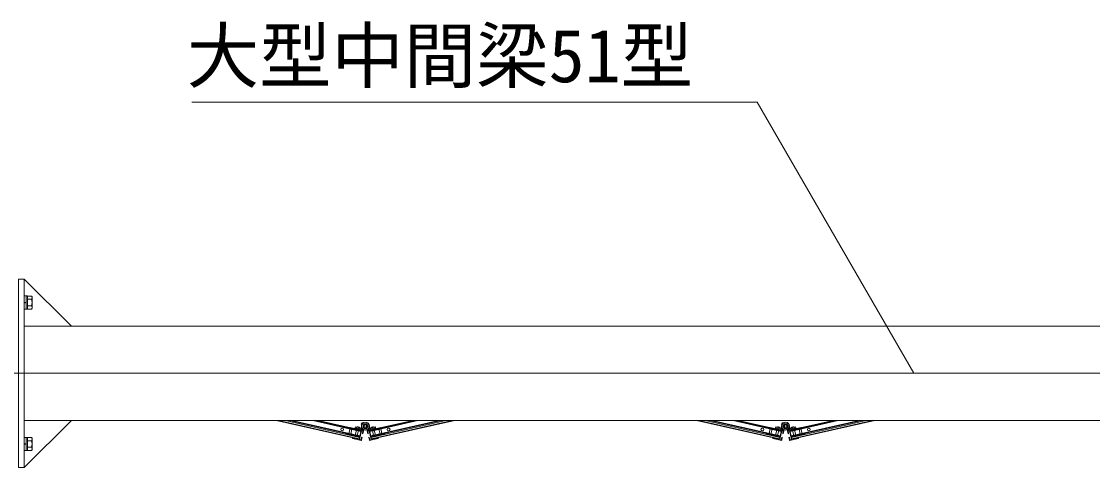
# Model space of a CAD drawing. Units: millimetres, scale not verified. Extents: x -30584 to 1616, y -23100 to 23100.
# Drawn here: x -22408 to -20135, y 18040 to 18986 of the extents above; entities that cross this region are included whole.
import ezdxf
from ezdxf.enums import TextEntityAlignment as Align

# ---------------------------------------------------------------- set-up
doc = ezdxf.new("R2010")
doc.units = ezdxf.units.MM
doc.header["$LTSCALE"] = 150
doc.linetypes.add('CHAIN2', pattern=[12, 9, -1, 1, -1])
doc.linetypes.add('DASHED1', pattern=[1.8, 1.2, -0.6])
for name, color, linetype, lineweight in [('0-6_ﾎﾞﾙﾄ類', 2, 'Continuous', 18), ('0-D_大型中間梁51', 7, 'Continuous', 18), ('1-5_通芯', 1, 'CHAIN2', 18), ('1-8_標準ﾊﾟﾈﾙ', 7, 'Continuous', 18), ('1-A_文字', 7, 'Continuous', 18)]:
    doc.layers.add(name, color=color, linetype=linetype, lineweight=lineweight)
doc.styles.add('ＭＳ ゴシック', font='')
doc.styles.get('ＭＳ ゴシック').set_extended_font_data('MS Gothic')

msp = doc.modelspace()

# ---------------------------------------------------------------- linework, layer by layer
at = {"layer": '0-6_ﾎﾞﾙﾄ類'}
for p, q in [((-22395.2, 18376.1), (-22395.2, 18403.9)), ((-22395.2, 18403.9), (-22386.5, 18403.9)), ((-22395.2, 18396.9), (-22386.5, 18396.9)), ((-22385.2, 18401.5), (-22386.5, 18403.9)), ((-22385.2, 18378.5), (-22385.2, 18401.5)), ((-22398.2, 18391.2), (-22402.2, 18390.1)), ((-22398.2, 18389.9), (-22402.2, 18388.8)), ((-22395.2, 18383.1), (-22386.5, 18383.1)), ((-22395.2, 18376.1), (-22386.5, 18376.1)), ((-22385.2, 18378.5), (-22386.5, 18376.1)), ((-21681, 18123), (-21683.9, 18128.1)), ((-21675.3, 18123), (-21681, 18123)), ((-21675.3, 18133), (-21672.4, 18128.1)), ((-21672.4, 18128.1), (-21675.3, 18123)), ((-20789, 18123), (-20791.9, 18128.1)), ((-20783.3, 18123), (-20789, 18123)), ((-20783.3, 18133), (-20780.4, 18128.1)), ((-20780.4, 18128.1), (-20783.3, 18123)), ((-22395.2, 18076.1), (-22395.2, 18103.9)), ((-22395.2, 18103.9), (-22386.5, 18103.9)), ((-22385.2, 18101.5), (-22386.5, 18103.9)), ((-22385.2, 18078.5), (-22385.2, 18101.5)), ((-22398.2, 18091.2), (-22402.2, 18090.1)), ((-22398.2, 18089.9), (-22402.2, 18088.8)), ((-22395.2, 18096.9), (-22386.5, 18096.9)), ((-22395.2, 18083.1), (-22386.5, 18083.1)), ((-22395.2, 18076.1), (-22386.5, 18076.1)), ((-22385.2, 18078.5), (-22386.5, 18076.1))]:
    msp.add_line(p, q, dxfattribs=at)
for points in [[(-22398.2, 18404), (-22398.2, 18376), (-22402.2, 18376), (-22402.2, 18404)], [(-22395.2, 18376), (-22398.2, 18376), (-22398.2, 18404), (-22395.2, 18404)], [(-22398.2, 18104), (-22398.2, 18076), (-22402.2, 18076), (-22402.2, 18104)], [(-22395.2, 18076), (-22398.2, 18076), (-22398.2, 18104), (-22395.2, 18104)]]:
    msp.add_lwpolyline(points, close=True, dxfattribs=at)
for points in [[(-21683.9, 18128.1), (-21681, 18133), (-21675.3, 18133)], [(-20791.9, 18128.1), (-20789, 18133), (-20783.3, 18133)]]:
    msp.add_lwpolyline(points, dxfattribs=at)
for centre, radius in [((-21678.2, 18128.1), 4.91), ((-21678.2, 18128.1), 3), ((-21678.2, 18128.1), 2.46), ((-20786.2, 18128.1), 4.91), ((-20786.2, 18128.1), 3), ((-20786.2, 18128.1), 2.46)]:
    msp.add_circle(centre, radius, dxfattribs=at)
for centre, radius, start, end in [((-22391.6, 18400.4), 6.13, 325.616, 34.384), ((-22408.4, 18390), 22.9, 342.412, 17.588), ((-22391.6, 18379.6), 6.13, 325.616, 34.384), ((-22391.6, 18100.4), 6.13, 325.616, 34.384), ((-22408.4, 18090), 22.9, 342.412, 17.588), ((-22391.6, 18079.6), 6.13, 325.616, 34.384)]:
    msp.add_arc(centre, radius, start, end, dxfattribs=at)
at = {"layer": '0-D_大型中間梁51'}
for points in [[(-22414.2, 18040), (-22402.2, 18040), (-22402.2, 18440), (-22414.2, 18440)], [(-22402.2, 18440), (-22402.2, 18340), (-22302.2, 18340)], [(-22402.2, 18240), (-17326.2, 18240), (-17326.2, 18340), (-22402.2, 18340)], [(-22402.2, 18240), (-17326.2, 18240), (-17326.2, 18140), (-22402.2, 18140)], [(-22402.2, 18040), (-22402.2, 18140), (-22302.2, 18140)]]:
    msp.add_lwpolyline(points, close=True, dxfattribs=at)
at = {"layer": '1-5_通芯'}
msp.add_line((-26714.2, 18240), (-11732.6, 18240), dxfattribs=at)
at = {"layer": '1-8_標準ﾊﾟﾈﾙ'}
for p, q in [((-21862.3, 18140), (-21691, 18101.1)), ((-21834.3, 18140), (-21689.6, 18107.2)), ((-21789.5, 18140), (-21687.5, 18116.8)), ((-21711.6, 18123.5), (-21711.3, 18124.5)), ((-21687.2, 18118), (-21711.6, 18123.5)), ((-21710.7, 18124.9), (-21682.5, 18118.5)), ((-21685.1, 18134.8), (-21686.8, 18132.4)), ((-21686.7, 18131.7), (-21686, 18131.2)), ((-21686.7, 18128.1), (-21686.7, 18123.5)), ((-21685.2, 18123.2), (-21685.2, 18123.2)), ((-21683.7, 18134.5), (-21684.4, 18135)), ((-21645.6, 18124.9), (-21673.9, 18118.5)), ((-21671.2, 18123.2), (-21671.2, 18123.2)), ((-21669.7, 18128.1), (-21669.7, 18123.5)), ((-21669.1, 18118), (-21644.8, 18123.5)), ((-21566.8, 18140), (-21668.9, 18116.8)), ((-21667.8, 18124), (-21667.3, 18122)), ((-21522, 18140), (-21666.7, 18107.2)), ((-21494, 18140), (-21665.3, 18101.1)), ((-21644.8, 18123.5), (-21645, 18124.5)), ((-20970.3, 18140), (-20799, 18101.1)), ((-20942.3, 18140), (-20797.6, 18107.2)), ((-20897.5, 18140), (-20795.4, 18116.8)), ((-20819.6, 18123.5), (-20819.3, 18124.5)), ((-20795.2, 18118), (-20819.6, 18123.5)), ((-20818.7, 18124.9), (-20790.5, 18118.5)), ((-20793.1, 18134.8), (-20794.8, 18132.4)), ((-20794.7, 18131.7), (-20794.1, 18131.2)), ((-20794.7, 18128.1), (-20794.7, 18123.5)), ((-20793.2, 18123.2), (-20793.2, 18123.2)), ((-20791.7, 18134.5), (-20792.4, 18135)), ((-20753.6, 18124.9), (-20781.9, 18118.5)), ((-20779.2, 18123.2), (-20779.2, 18123.2)), ((-20777.7, 18128.1), (-20777.7, 18123.5)), ((-20777.1, 18118), (-20752.8, 18123.5)), ((-20674.8, 18140), (-20776.9, 18116.8)), ((-20775.8, 18124), (-20775.3, 18122)), ((-20630, 18140), (-20774.7, 18107.2)), ((-20602, 18140), (-20773.3, 18101.1)), ((-20752.8, 18123.5), (-20753, 18124.5)), ((-21719.2, 18112.7), (-21719.5, 18111.2)), ((-21716.6, 18110.5), (-21719.5, 18111.2)), ((-21689.9, 18106), (-21719.2, 18112.7)), ((-21706.8, 18108.3), (-21707.2, 18108.9)), ((-21690.2, 18104.5), (-21706.8, 18108.3)), ((-21691.3, 18100), (-21705.7, 18103.2)), ((-21687.2, 18097.5), (-21704.5, 18101.4)), ((-21690.2, 18104.5), (-21691.3, 18100)), ((-21687.2, 18118), (-21689.9, 18106)), ((-21685.2, 18104), (-21686.6, 18097.9)), ((-21686.2, 18104.2), (-21685.2, 18104)), ((-21684.4, 18112), (-21683.5, 18111.8)), ((-21682.1, 18117.9), (-21683.5, 18111.8)), ((-21674.2, 18117.9), (-21672.9, 18111.8)), ((-21671.9, 18112), (-21672.9, 18111.8)), ((-21670.1, 18104.2), (-21671.1, 18104)), ((-21671.1, 18104), (-21669.7, 18097.9)), ((-21669.1, 18118), (-21666.4, 18106)), ((-21669.1, 18097.5), (-21651.8, 18101.4)), ((-21666.4, 18106), (-21637.2, 18112.7)), ((-21666.1, 18104.5), (-21649.5, 18108.3)), ((-21666.1, 18104.5), (-21665, 18100)), ((-21665, 18100), (-21650.7, 18103.2)), ((-21649.5, 18108.3), (-21649.1, 18108.9)), ((-21639.7, 18110.5), (-21636.8, 18111.2)), ((-21637.2, 18112.7), (-21636.8, 18111.2)), ((-20827.2, 18112.7), (-20827.5, 18111.2)), ((-20824.6, 18110.5), (-20827.5, 18111.2)), ((-20797.9, 18106), (-20827.2, 18112.7)), ((-20814.8, 18108.3), (-20815.2, 18108.9)), ((-20798.2, 18104.5), (-20814.8, 18108.3)), ((-20799.3, 18100), (-20813.7, 18103.2)), ((-20795.2, 18097.5), (-20812.5, 18101.4)), ((-20798.2, 18104.5), (-20799.3, 18100)), ((-20795.2, 18118), (-20797.9, 18106)), ((-20793.2, 18104), (-20794.6, 18097.9)), ((-20794.2, 18104.2), (-20793.2, 18104)), ((-20792.4, 18112), (-20791.5, 18111.8)), ((-20790.1, 18117.9), (-20791.5, 18111.8)), ((-20782.2, 18117.9), (-20780.8, 18111.8)), ((-20779.9, 18112), (-20780.8, 18111.8)), ((-20778.1, 18104.2), (-20779.1, 18104)), ((-20779.1, 18104), (-20777.7, 18097.9)), ((-20777.1, 18118), (-20774.4, 18106)), ((-20777.1, 18097.5), (-20759.8, 18101.4)), ((-20774.4, 18106), (-20745.2, 18112.7)), ((-20774.1, 18104.5), (-20757.5, 18108.3)), ((-20774.1, 18104.5), (-20773, 18100)), ((-20773, 18100), (-20758.7, 18103.2)), ((-20757.5, 18108.3), (-20757.1, 18108.9)), ((-20747.7, 18110.5), (-20744.8, 18111.2)), ((-20745.2, 18112.7), (-20744.8, 18111.2))]:
    msp.add_line(p, q, dxfattribs=at)
at = {"layer": '1-8_標準ﾊﾟﾈﾙ', "color": 4, "linetype": 'DASHED1', "lineweight": 9}
for p, q in [((-21710.7, 18123.3), (-21713.4, 18111.3)), ((-21706.6, 18122.4), (-21709.3, 18110.4)), ((-21697, 18120.2), (-21699.8, 18108.3)), ((-21696.7, 18121.7), (-21697, 18120.2)), ((-21692.6, 18120.8), (-21692.9, 18119.3)), ((-21663.7, 18120.8), (-21663.4, 18119.3)), ((-21659.6, 18121.7), (-21659.3, 18120.2)), ((-21659.3, 18120.2), (-21656.6, 18108.3)), ((-21649.7, 18122.4), (-21647, 18110.4)), ((-21645.6, 18123.3), (-21642.9, 18111.3)), ((-20818.7, 18123.3), (-20821.4, 18111.3)), ((-20814.6, 18122.4), (-20817.3, 18110.4)), ((-20805, 18120.2), (-20807.8, 18108.3)), ((-20804.7, 18121.7), (-20805, 18120.2)), ((-20800.6, 18120.8), (-20800.9, 18119.3)), ((-20771.7, 18120.8), (-20771.4, 18119.3)), ((-20767.6, 18121.7), (-20767.3, 18120.2)), ((-20767.3, 18120.2), (-20764.6, 18108.3)), ((-20757.7, 18122.4), (-20755, 18110.4)), ((-20753.6, 18123.3), (-20750.9, 18111.3)), ((-21713.4, 18111.3), (-21713.6, 18110.4)), ((-21709.3, 18110.4), (-21709.5, 18109.4)), ((-21692.9, 18119.3), (-21695.7, 18107.3)), ((-21663.4, 18119.3), (-21660.7, 18107.3)), ((-21647, 18110.4), (-21646.8, 18109.4)), ((-21642.9, 18111.3), (-21642.7, 18110.4)), ((-20821.4, 18111.3), (-20821.6, 18110.4)), ((-20817.3, 18110.4), (-20817.5, 18109.4)), ((-20800.9, 18119.3), (-20803.7, 18107.3)), ((-20771.4, 18119.3), (-20768.7, 18107.3)), ((-20755, 18110.4), (-20754.8, 18109.4)), ((-20750.9, 18111.3), (-20750.7, 18110.4))]:
    msp.add_line(p, q, dxfattribs=at)
at = {"layer": '1-8_標準ﾊﾟﾈﾙ'}
for points in [[(-21867.7, 18140), (-21691.3, 18100), (-21686.9, 18119.2), (-21778.7, 18140)], [(-21862.3, 18140), (-21691, 18101.1), (-21690.3, 18104.1), (-21848.7, 18140)], [(-21839.7, 18140), (-21689.9, 18106), (-21687.2, 18118), (-21784.1, 18140)], [(-21685.1, 18123.2), (-21699.3, 18126.4), (-21699.7, 18124.4), (-21681.8, 18120.4)], [(-21671.2, 18123.2), (-21657, 18126.4), (-21656.6, 18124.4), (-21674.5, 18120.4)], [(-21488.6, 18140), (-21665, 18100), (-21669.4, 18119.2), (-21577.6, 18140)], [(-21516.6, 18140), (-21666.4, 18106), (-21669.1, 18118), (-21572.2, 18140)], [(-21494, 18140), (-21665.3, 18101.1), (-21666, 18104.1), (-21507.6, 18140)], [(-20975.7, 18140), (-20799.3, 18100), (-20794.9, 18119.2), (-20886.7, 18140)], [(-20970.3, 18140), (-20799, 18101.1), (-20798.3, 18104.1), (-20956.8, 18140)], [(-20947.7, 18140), (-20797.9, 18106), (-20795.2, 18118), (-20892.1, 18140)], [(-20793.1, 18123.2), (-20807.3, 18126.4), (-20807.7, 18124.4), (-20789.8, 18120.4)], [(-20779.2, 18123.2), (-20765, 18126.4), (-20764.6, 18124.4), (-20782.5, 18120.4)], [(-20596.6, 18140), (-20773, 18100), (-20777.4, 18119.2), (-20685.6, 18140)], [(-20624.6, 18140), (-20774.4, 18106), (-20777.1, 18118), (-20680.2, 18140)], [(-20602, 18140), (-20773.3, 18101.1), (-20774, 18104.1), (-20615.6, 18140)], [(-21716.6, 18110.5), (-21716, 18110.9), (-21707.2, 18108.9)], [(-21686.2, 18104.2), (-21687.4, 18099.1), (-21690.3, 18099.8), (-21686.2, 18117.8), (-21683.3, 18117.1), (-21684.4, 18112)], [(-21670.1, 18104.2), (-21668.9, 18099.1), (-21666, 18099.8), (-21670.1, 18117.8), (-21673, 18117.1), (-21671.9, 18112)], [(-21639.7, 18110.5), (-21640.4, 18110.9), (-21649.1, 18108.9)], [(-20824.6, 18110.5), (-20824, 18110.9), (-20815.2, 18108.9)], [(-20794.2, 18104.2), (-20795.4, 18099.1), (-20798.3, 18099.8), (-20794.2, 18117.8), (-20791.3, 18117.1), (-20792.4, 18112)], [(-20778.1, 18104.2), (-20777, 18099.1), (-20774, 18099.8), (-20778.1, 18117.8), (-20781, 18117.1), (-20779.9, 18112)], [(-20747.7, 18110.5), (-20748.3, 18110.9), (-20757.1, 18108.9)]]:
    msp.add_lwpolyline(points, dxfattribs=at)
for points in [[(-21684.1, 18120.9), (-21699.7, 18124.4), (-21700.2, 18122.5), (-21684.6, 18119)], [(-21656.6, 18124.4), (-21672.2, 18120.9), (-21671.8, 18119), (-21656.2, 18122.5)], [(-20792.1, 18120.9), (-20807.7, 18124.4), (-20808.2, 18122.5), (-20792.6, 18119)], [(-20764.6, 18124.4), (-20780.2, 18120.9), (-20779.8, 18119), (-20764.2, 18122.5)]]:
    msp.add_lwpolyline(points, close=True, dxfattribs=at)
for centre, radius in [((-21727.5, 18120.9), 3), ((-21678.2, 18128.1), 8.51), ((-21678.2, 18128.1), 8), ((-21628.8, 18120.9), 3), ((-20835.6, 18120.9), 3), ((-20786.2, 18128.1), 8.51), ((-20786.2, 18128.1), 8), ((-20736.8, 18120.9), 3)]:
    msp.add_circle(centre, radius, dxfattribs=at)
for centre, radius, start, end in [((-21710.9, 18124.4), 0.49, 77.218, 167.218), ((-21695.4, 18117.8), 8.51, 49.145, 105.29), ((-21686.4, 18132.1), 0.49, 145, 235), ((-21684.7, 18134.6), 0.49, 55, 145), ((-21660.9, 18117.8), 8.51, 74.71, 130.855), ((-21645.5, 18124.4), 0.49, 12.782, 102.782), ((-20818.9, 18124.4), 0.49, 77.218, 167.218), ((-20803.4, 18117.8), 8.51, 49.145, 105.29), ((-20794.4, 18132.1), 0.49, 145, 235), ((-20792.7, 18134.6), 0.49, 55, 145), ((-20768.9, 18117.8), 8.51, 74.71, 130.855), ((-20753.5, 18124.4), 0.49, 12.782, 102.782), ((-21709.9, 18117.2), 8.51, 229.145, 285.29), ((-21704.2, 18102.9), 1.5, 167.218, 257.218), ((-21687.1, 18098), 0.49, 257.218, 347.218), ((-21682.6, 18118), 0.49, 347.218, 77.218), ((-21673.7, 18118), 0.49, 102.782, 192.782), ((-21669.2, 18098), 0.49, 192.782, 282.782), ((-21652.1, 18102.9), 1.5, 282.782, 12.782), ((-21646.4, 18117.2), 8.51, 254.71, 310.855), ((-20817.9, 18117.2), 8.51, 229.145, 285.29), ((-20812.2, 18102.9), 1.5, 167.218, 257.218), ((-20795.1, 18098), 0.49, 257.218, 347.218), ((-20790.6, 18118), 0.49, 347.218, 77.218), ((-20781.7, 18118), 0.49, 102.782, 192.782), ((-20777.2, 18098), 0.49, 192.782, 282.782), ((-20760.1, 18102.9), 1.5, 282.782, 12.782), ((-20754.4, 18117.2), 8.51, 254.71, 310.855)]:
    msp.add_arc(centre, radius, start, end, dxfattribs=at)
at = {"layer": '1-A_文字'}
for p, q in [((-22046.4, 18814.9), (-20846.9, 18814.9)), ((-20846.3, 18814.9), (-20846.9, 18814.9)), ((-20514.3, 18240), (-20846.3, 18814.9))]:
    msp.add_line(p, q, dxfattribs=at)

# ---------------------------------------------------------------- texts
at = {"layer": '1-A_文字', "style": 'ＭＳ ゴシック'}
msp.add_text('大型中間梁51型', height=112.6, dxfattribs=at).set_placement((-22057.3, 18823.6), align=Align.BOTTOM_LEFT)

doc.saveas('drawing.dxf')
